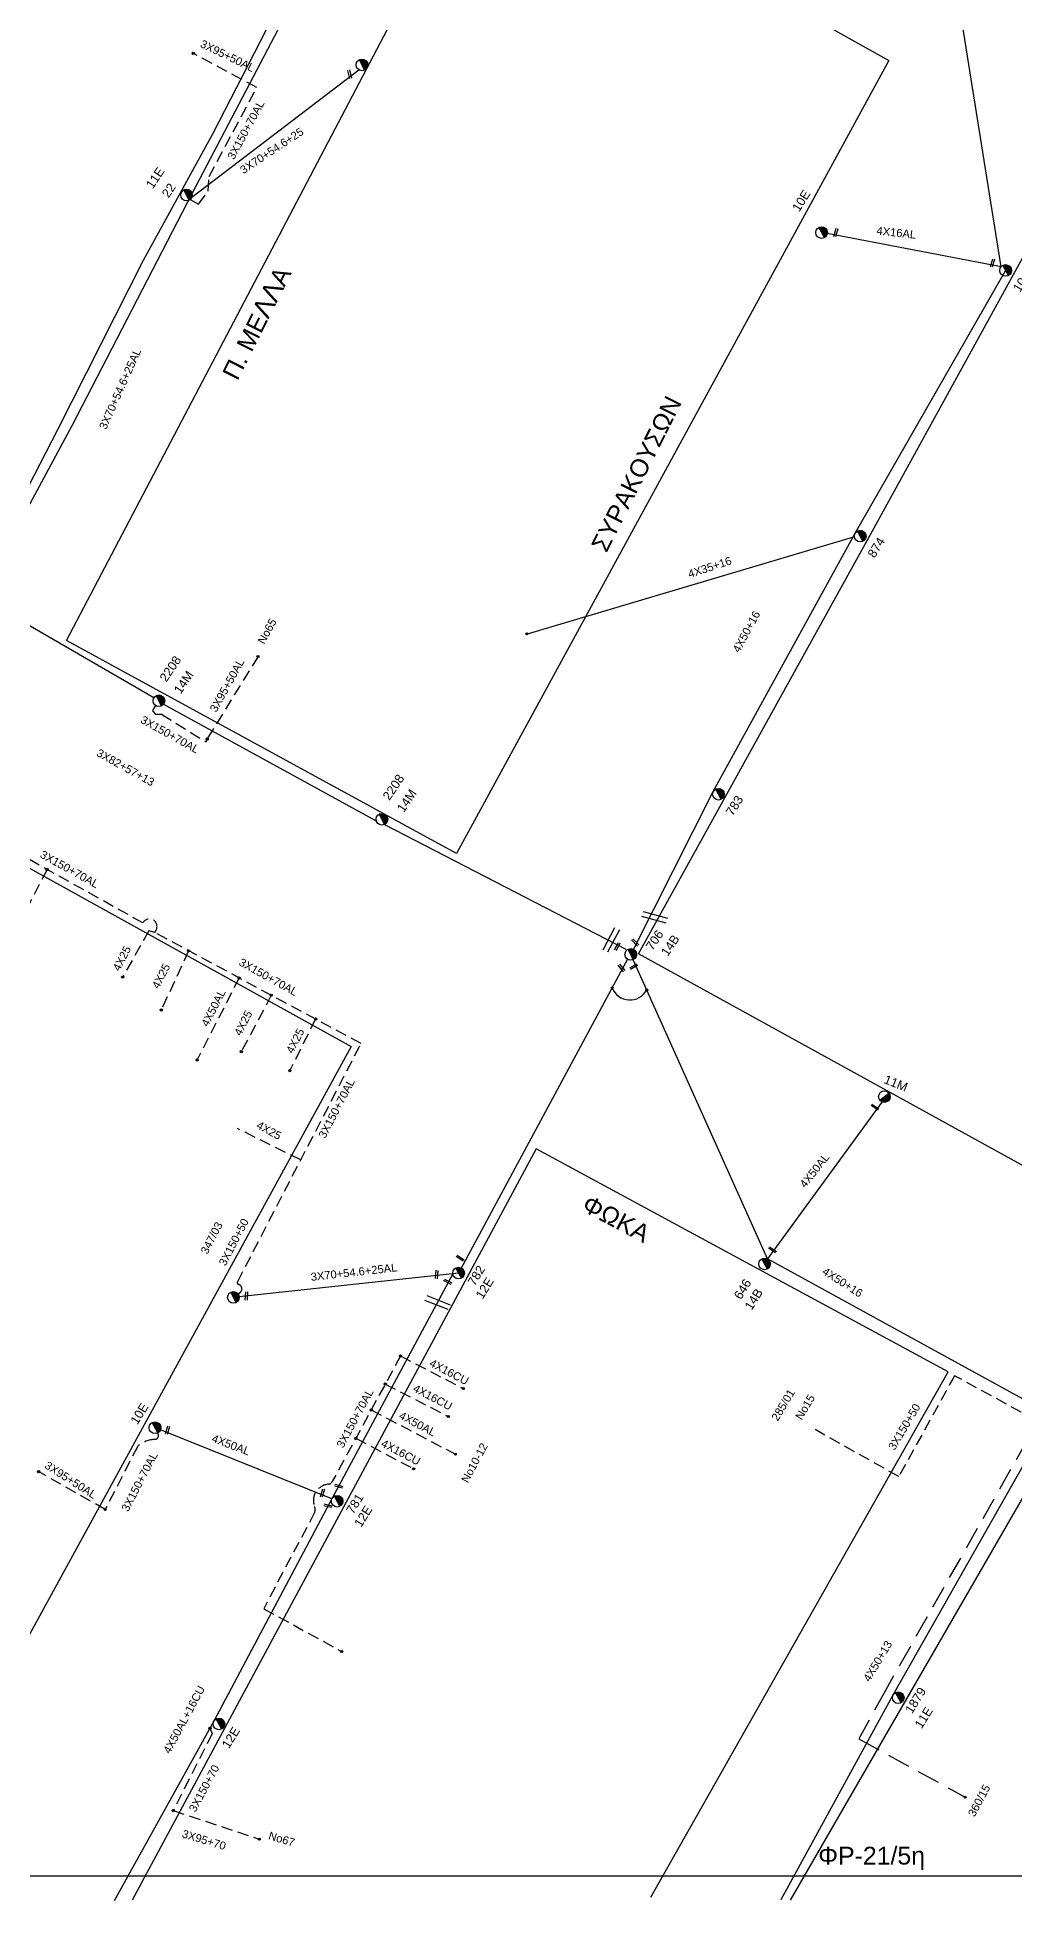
# Model space of a CAD drawing. Header units: millimetres. Extents: x 2101 to 3312, y 775 to 1363.
# Drawn here: x 2285.2 to 2395.2, y 789 to 998.6 of the extents above; entities that cross this region are included whole.
import ezdxf

# ---------------------------------------------------------------- set-up
doc = ezdxf.new("R2010")
doc.units = ezdxf.units.MM
doc.linetypes.add('DASHED', pattern=[19.05, 12.7, -6.35])
for name, color, linetype in [('Άγνωστα', 7, 'Continuous'), ('Γέφυρες Εναέριου Δικτύου', 7, 'Continuous'), ('Γυμνά εναέρια ΧΤ (3Φ)   4x16CU', 7, 'Continuous'), ('Γυμνά εναέρια ΧΤ (3Φ)   4x50AL', 7, 'Continuous'), ('Επιγραφές - Σχήματα', 7, 'Continuous'), ('Καλώδια ΧΤ   3x150+50CU', 7, 'DASHED'), ('Καλώδια ΧΤ   3x150+70 XLPE', 7, 'DASHED'), ('Καλώδια ΧΤ   3x150+70AL', 7, 'DASHED'), ('Καλώδια ΧΤ   3x150AL+50XLPE', 7, 'DASHED'), ('Καλώδια ΧΤ   3x95+50 AL XLPE', 7, 'DASHED'), ('Μηχανική τομή', 7, 'Continuous'), ('Στύλος ΦΜ', 7, 'Continuous'), ('Στύλος ΦΜ @ 1', 7, 'Continuous'), ('Συνδέσεις', 7, 'Continuous'), ('Συνεστραμμένα ΧΤ   3x70+54.6+25 AL', 7, 'SYN_LINE'), ('Τομή', 7, 'Continuous'), ('Υπόβαθρο ΔΕΗ', 7, 'Continuous'), ('Υπόγεια καλώδια Παροχών ΧΤ   4x16AL', 7, 'DASHED'), ('Υπόγεια καλώδια Παροχών ΧΤ   4x25', 7, 'DASHED')]:
    doc.layers.add(name, color=color, linetype=linetype)
doc.styles.add('Annotative', font='arial.ttf')
doc.styles.add('arial', font='arial.ttf')
doc.styles.get("Standard").update_dxf_attribs({"font": 'arial.ttf'})
doc.linetypes.add('SYN_LINE', pattern='A,0.5,-0.0001,["/\\/\\/\\/",Standard,S=0.1,R=0,X=0,Y=-0.05],-0.25', length=0.7501)

# ---------------------------------------------------------------- blocks, each defined once
blk = doc.blocks.new('ΥΠΑΡΧΩΝ ΤΣΙΜΕΝΤΕΝΙΟΣ ΣΤΥΛΟΣ')
at = {"layer": 'Στύλος ΦΜ'}
blk.add_hatch(color=7, dxfattribs=at).paths.add_polyline_path([(-1.29, -2.28, 0.574793), (2.62, 0, 0.268822), (1.3, 2.27)])
at = {"layer": 'Στύλος ΦΜ', "color": 7}
blk.add_line((-1.29, -2.28), (1.3, 2.27), dxfattribs=at)
blk.add_circle((0, 0), 2.62, dxfattribs=at)
at = {"layer": 'Στύλος ΦΜ', "flags": 4}
for tag, p in [('ΑΡΙΘΜΟΣ', (-4.68, 8.05)), ('ΤΥΠΟΣ', (-4.91, 3.03))]:
    blk.add_attdef(tag, p, '', height=4, dxfattribs=at)
blk = doc.blocks.new('ΤΟΜΗ')
at = {"layer": 'Τομή', "ltscale": 40}
for p, q in [((-5.68, 0), (5.68, 0)), ((5.68, -2.33), (-5.68, -2.33))]:
    blk.add_line(p, q, dxfattribs=at)
blk = doc.blocks.new('ΜΗΧΑΝΙΚΗ ΤΟΜΗ')
at = {"layer": 'Μηχανική τομή', "ltscale": 40}
for p, q in [((-1.89, 0.78), (1.89, 0.78)), ((1.89, 0), (-1.89, 0))]:
    blk.add_line(p, q, dxfattribs=at)
blk = doc.blocks.new('_ΣΥΝΔΕΣΗ')
at = {"layer": 'Συνδέσεις', "linetype": 'SYN_LINE', "ltscale": 40}
blk.add_hatch(color=256, dxfattribs=at).paths.add_polyline_path([(0.5, -0.01, 1), (-0.5, -0.01, 1)])
at = {"layer": 'Συνδέσεις'}
blk.add_circle((0, -0.01), 0.5, dxfattribs=at)

msp = doc.modelspace()

# ---------------------------------------------------------------- linework, layer by layer
at = {"layer": 'Άγνωστα', "color": 27}
for points in [[(2393.64, 972.78), (2388.22, 1006.6)], [(2352.3, 896.02), (2361.25, 913.76), (2377.21, 942.81), (2394.47, 972.94)]]:
    msp.add_lwpolyline(points, dxfattribs=at)
at = {"layer": 'Άγνωστα', "color": 6, "linetype": 'SYN_LINE', "ltscale": 10}
msp.add_lwpolyline([(2302.62, 980.6), (2321.39, 994.94)], dxfattribs=at)
at = {"layer": 'Άγνωστα', "color": 27, "linetype": 'SYN_LINE', "ltscale": 10}
msp.add_lwpolyline([(2377.13, 942.43), (2340.34, 931.45)], dxfattribs=at)
at = {"layer": 'Άγνωστα', "color": 5}
msp.add_lwpolyline([(2399.6, 843.52), (2367.35, 861.22), (2352.15, 895.09)], dxfattribs=at)
at = {"layer": 'Άγνωστα', "color": 1}
msp.add_lwpolyline([(2331.96, 859.54), (2318.39, 834.3), (2305.08, 809.21), (2293.88, 789.03)], dxfattribs=at)
at = {"layer": 'Άγνωστα', "color": 85}
msp.add_lwpolyline([(2368.88, 789.15), (2381.48, 812.18), (2399.06, 843.19)], dxfattribs=at)
at = {"layer": 'Άγνωστα', "color": 1, "linetype": 'DASHED', "ltscale": 0.1}
for points in [[(2310.69, 821.87), (2319.47, 817.06)], [(2300.52, 799.17), (2310.19, 795.95)]]:
    msp.add_lwpolyline(points, dxfattribs=at)
at = {"layer": 'Γέφυρες Εναέριου Δικτύου'}
msp.add_arc((2351.88, 892.49), 2.16, 201.6665, 331.5324, dxfattribs=at)
at = {"layer": 'Γυμνά εναέρια ΧΤ (3Φ)   4x16CU', "color": 1, "linetype": 'DASHED', "ltscale": 0.1}
for points in [[(2326.08, 850.3), (2333.14, 846.64)], [(2324.36, 847.14), (2331.45, 843.49)], [(2321.06, 841.04), (2327.55, 837.6)]]:
    msp.add_lwpolyline(points, dxfattribs=at)
at = {"layer": 'Γυμνά εναέρια ΧΤ (3Φ)   4x50AL', "color": 5, "linetype": 'DASHED', "ltscale": 0.1}
msp.add_lwpolyline([(2307.93, 892.81), (2303.21, 883.59)], dxfattribs=at)
at = {"layer": 'Γυμνά εναέρια ΧΤ (3Φ)   4x50AL', "color": 5, "ltscale": 40}
msp.add_lwpolyline([(2367.38, 861.2), (2380.25, 878.85)], dxfattribs=at)
at = {"layer": 'Γυμνά εναέρια ΧΤ (3Φ)   4x50AL', "color": 1, "linetype": 'DASHED', "ltscale": 0.1}
msp.add_lwpolyline([(2322.79, 844.23), (2332.26, 839.25)], dxfattribs=at)
at = {"layer": 'Γυμνά εναέρια ΧΤ (3Φ)   4x50AL', "color": 1, "ltscale": 40}
msp.add_lwpolyline([(2318.35, 834.22), (2299.08, 841.98)], dxfattribs=at)
at = {"layer": 'Επιγραφές - Σχήματα'}
msp.add_lwpolyline([(2111.59, 791.84), (3200.39, 791.84), (3200.39, 1344.14), (2111.59, 1344.14)], close=True, dxfattribs=at)
at = {"layer": 'Καλώδια ΧΤ   3x150+50CU', "color": 5, "linetype": 'DASHED', "ltscale": 0.1}
for points in [[(2399.07, 843.21), (2398.67, 843.55), (2397.56, 843.05), (2388.4, 848.07), (2382.12, 836.73)], [(2382.12, 836.73), (2372.35, 842.21)]]:
    msp.add_lwpolyline(points, dxfattribs=at)
at = {"layer": 'Καλώδια ΧΤ   3x150+70 XLPE', "color": 1, "ltscale": 0.1}
msp.add_lwpolyline([(2304.65, 808.43), (2304.89, 807.82), (2300.52, 799.17)], dxfattribs=at)
at = {"layer": 'Καλώδια ΧΤ   3x150+70AL', "color": 6, "ltscale": 0.1}
msp.add_lwpolyline([(2302.41, 980.33), (2303.35, 979.84), (2304.46, 981.29), (2304.55, 982.94), (2309.92, 992.93)], dxfattribs=at)
at = {"layer": 'Καλώδια ΧΤ   3x150+70AL', "color": 133, "linetype": 'Continuous', "ltscale": 0.1}
for points in [[(2279.21, 935.39), (2288.44, 930.06), (2298.35, 924.34)], [(2299.44, 923.61), (2323.35, 910.49)], [(2324.28, 910.07), (2351.43, 896.04)]]:
    msp.add_lwpolyline(points, dxfattribs=at)
at = {"layer": 'Καλώδια ΧΤ   3x150+70AL', "color": 5, "ltscale": 0.1}
for points in [[(2298.44, 897.9), (2298.59, 898.18, 0.997124), (2297.1, 899), (2279.89, 908.6)], [(2307.82, 857.27), (2308.03, 857.43, 0.631009), (2307.86, 858.34, -0.579487), (2307.77, 858.67), (2321.65, 885.44), (2298.44, 897.9)]]:
    msp.add_lwpolyline(points, format="xyb", dxfattribs=at)
at = {"layer": 'Καλώδια ΧΤ   3x150+70AL', "color": 1, "ltscale": 0.1}
for points in [[(2326.08, 850.3), (2318.41, 836.17, -0.251164), (2317.97, 835.87, 0.503314), (2316.42, 833.35, -0.194375), (2316.42, 832.7), (2310.69, 821.87)], [(2298.78, 841.65), (2298.84, 841.36, -0.460061), (2298.5, 840.92, 0.170878), (2296.52, 840.14), (2292.86, 833.03)]]:
    msp.add_lwpolyline(points, format="xyb", dxfattribs=at)
at = {"layer": 'Καλώδια ΧΤ   3x150AL+50XLPE', "linetype": 'DASHED', "ltscale": 0.2}
msp.add_lwpolyline([(2544.33, 873.58), (2551.96, 870.09), (2542.02, 851.65), (2519.15, 839.03), (2518.83, 839.24), (2497.49, 826.83), (2498.79, 823.77), (2484.11, 816.3), (2458.89, 829.93), (2459.37, 832.71), (2453.23, 836.24), (2453.23, 838.26), (2432.12, 849.35, -0.518332), (2428.04, 852.55), (2412.21, 860.67), (2402.19, 843.56, -0.370302), (2396.57, 840.83), (2380.62, 812.68), (2377.63, 807.22), (2389.59, 800.68)], format="xyb", dxfattribs=at)
at = {"layer": 'Καλώδια ΧΤ   3x95+50 AL XLPE', "color": 6, "ltscale": 0.1}
msp.add_lwpolyline([(2309.92, 992.93), (2302.74, 996.79)], dxfattribs=at)
at = {"layer": 'Καλώδια ΧΤ   3x95+50 AL XLPE', "color": 133, "ltscale": 0.1}
for points in [[(2304.4, 919.78), (2310.04, 928.83)], [(2298.53, 923.43), (2298.18, 922.87), (2298.49, 922.45), (2299.19, 922.45), (2304.21, 919.36), (2304.3, 919.55)]]:
    msp.add_lwpolyline(points, dxfattribs=at)
at = {"layer": 'Καλώδια ΧΤ   3x95+50 AL XLPE', "color": 1, "ltscale": 0.1}
msp.add_lwpolyline([(2292.86, 833.03), (2285.38, 837.29)], dxfattribs=at)
at = {"layer": 'Συνεστραμμένα ΧΤ   3x70+54.6+25 AL', "color": 6, "ltscale": 10}
msp.add_lwpolyline([(2331.91, 1037.87), (2317.58, 1009.56), (2302.63, 981.06), (2289.1, 954.91), (2281.49, 940.75), (2279.24, 935.94)], dxfattribs=at)
at = {"layer": 'Συνεστραμμένα ΧΤ   3x70+54.6+25 AL', "color": 5, "ltscale": 10}
msp.add_lwpolyline([(2351.61, 894.91), (2332.61, 859.61), (2307.94, 856.95)], dxfattribs=at)
at = {"layer": 'Υπόβαθρο ΔΕΗ'}
for points in [[(2232.16, 962.17), (2259.05, 947.14), (2273.29, 939.1), (2278.33, 936.65), (2287.55, 954.5), (2297.19, 973.53), (2305.01, 987.79), (2313, 1003.35), (2321.94, 1020.46), (2325.3, 1027.32), (2280.44, 1052.55), (2244.33, 984.88), (2232.16, 962.17)], [(2335.99, 1021.17), (2381.01, 995.97), (2332.37, 906.81), (2288.52, 930.77), (2335.99, 1021.17)], [(2402.03, 984.66), (2448.91, 959.82), (2400.26, 869.39), (2352.85, 895.51), (2378.76, 942.34), (2402.03, 984.66)], [(2275.64, 909.95), (2320.52, 885.08), (2272.16, 796.77), (2245.88, 811.32), (2230.75, 820.26), (2228.08, 821.83), (2264.15, 888.75), (2275.64, 909.95)], [(2354.24, 789.42), (2387.69, 848.51), (2341.35, 873.57), (2295.89, 789.08)], [(2441.32, 819.39), (2400.19, 841.52), (2369.91, 789.09)]]:
    msp.add_lwpolyline(points, dxfattribs=at)
at = {"layer": 'Υπόγεια καλώδια Παροχών ΧΤ   4x16AL', "color": 27, "linetype": 'Continuous', "ltscale": 0.1}
msp.add_lwpolyline([(2393.64, 972.78), (2374.08, 976.51)], dxfattribs=at)
at = {"layer": 'Υπόγεια καλώδια Παροχών ΧΤ   4x25', "color": 5, "ltscale": 0.1}
for points in [[(2286.32, 905.01), (2283.35, 899.23)], [(2298.44, 897.9), (2297.77, 898.1), (2294.83, 892.9)], [(2302.24, 895.86), (2299.18, 889.21)], [(2311.55, 890.87), (2308.17, 884.52)], [(2316.53, 888.19), (2313.63, 882.38)], [(2314.85, 872.34), (2307.73, 875.87)]]:
    msp.add_lwpolyline(points, dxfattribs=at)

# ---------------------------------------------------------------- block references
at = {"layer": 'Μηχανική τομή'}
for p, xscale, yscale, zscale, rotation in [((2320.26, 994.41), 0.2499999999999998, 0.2499999999999998, 0.2499999999999998, 283.3877441550409), ((2375.13, 976.61), 0.2499999999999997, 0.2499999999999997, 0.2499999999999997, 75.42987842662144), ((2392.76, 973.18), 0.2499999999999997, 0.2499999999999997, 0.2499999999999997, 75.42987842662144), ((2352.4, 896.73), 0.2499999999999999, 0.2499999999999999, 0.2499999999999999, 313.2396785232062), ((2350.37, 896.38), 0.2499999999999999, 0.2499999999999999, 0.2499999999999999, 241.7948024860621), ((2350.86, 893.87), 0.2499999999999999, 0.2499999999999999, 0.2499999999999999, 309.0086144758082), ((2352.36, 894), 0.2499999999999999, 0.2499999999999999, 0.2499999999999999, 30.89740124303206), ((2379.39, 878.2), 0.2499999999999999, 0.2499999999999999, 0.2499999999999999, 326.3589564484179), ((2332.75, 861.2), 0.2499999999999999, 0.2499999999999999, 0.2499999999999999, 326.3589564484179), ((2367.85, 862.15), 0.2499999999999999, 0.2499999999999999, 0.2499999999999999, 326.3589564484179), ((2330.05, 859.46), 0.2499999999999999, 0.2499999999999999, 0.2499999999999999, 266.9805523841895), ((2308.65, 857.05), 0.2499999999999999, 0.2499999999999999, 0.2499999999999999, 266.9805523841895), ((2331.35, 858.56), 0.2499999999999999, 0.2499999999999999, 0.2499999999999999, 333.2549335602801), ((2299.79, 841.97), 0.2499999999999999, 0.2499999999999999, 0.2499999999999999, 253.2072447010009), ((2317.22, 834.91), 0.2499999999999999, 0.2499999999999999, 0.2499999999999999, 254.4479837302607), ((2319.1, 835.55), 0.2499999999999999, 0.2499999999999999, 0.2499999999999999, 345.4575138086352), ((2317.94, 833.55), 0.2499999999999999, 0.2499999999999999, 0.2499999999999999, 168.0172289516053)]:
    msp.add_blockref('ΜΗΧΑΝΙΚΗ ΤΟΜΗ', p, dxfattribs=dict(at, xscale=xscale, yscale=yscale, zscale=zscale, rotation=rotation))
at = {"layer": 'Στύλος ΦΜ @ 1', "ltscale": 40}
for p, xscale, yscale, zscale, rotation in [((2321.75, 995.49), 0.2499999999999999, 0.2499999999999999, 0.2499999999999999, 56.11631112796076), ((2307.29, 856.88), 0.25, 0.25, 0.25, 58.1915162669984)]:
    msp.add_blockref('ΥΠΑΡΧΩΝ ΤΣΙΜΕΝΤΕΝΙΟΣ ΣΤΥΛΟΣ', p, dxfattribs=dict(at, xscale=xscale, yscale=yscale, zscale=zscale, rotation=rotation))
ref = msp.add_blockref('ΥΠΑΡΧΩΝ ΤΣΙΜΕΝΤΕΝΙΟΣ ΣΤΥΛΟΣ', (2302.01, 980.85), dxfattribs=dict(at, xscale=0.2499999999999999, yscale=0.2499999999999999, zscale=0.2499999999999999, rotation=56.11631112796076))
ref.add_attrib('ΤΥΠΟΣ', '11E', (2298.21, 981.47), dxfattribs={"layer": 'Στύλος ΦΜ', "height": 1, "rotation": 56.1163, "flags": 4})
ref.add_attrib('ΑΡΙΘΜΟΣ', '22', (2299.99, 980.46), dxfattribs={"layer": 'Στύλος ΦΜ', "height": 1, "rotation": 56.1163, "flags": 4})
ref = msp.add_blockref('ΥΠΑΡΧΩΝ ΤΣΙΜΕΝΤΕΝΙΟΣ ΣΤΥΛΟΣ', (2373.44, 976.63), dxfattribs=dict(at, xscale=0.25, yscale=0.25, zscale=0.25, rotation=58.1915162669984))
ref.add_attrib('ΤΥΠΟΣ', '10E', (2370.92, 978.88), dxfattribs={"layer": 'Στύλος ΦΜ', "height": 1, "rotation": 58.1915, "flags": 4})
ref = msp.add_blockref('ΥΠΑΡΧΩΝ ΤΣΙΜΕΝΤΕΝΙΟΣ ΣΤΥΛΟΣ', (2394.14, 972.37), dxfattribs=dict(at, xscale=0.25, yscale=0.25, zscale=0.25, rotation=58.1915162669984))
ref.add_attrib('ΤΥΠΟΣ', '1044', (2395.75, 969.84), dxfattribs={"layer": 'Στύλος ΦΜ', "height": 1, "rotation": 58.1915, "flags": 4})
ref = msp.add_blockref('ΥΠΑΡΧΩΝ ΤΣΙΜΕΝΤΕΝΙΟΣ ΣΤΥΛΟΣ', (2377.78, 942.49), dxfattribs=dict(at, xscale=0.25, yscale=0.25, zscale=0.25, rotation=58.1915162669984))
ref.add_attrib('ΤΥΠΟΣ', '874', (2379.39, 939.96), dxfattribs={"layer": 'Στύλος ΦΜ', "height": 1, "rotation": 58.1915, "flags": 4})
ref = msp.add_blockref('ΥΠΑΡΧΩΝ ΤΣΙΜΕΝΤΕΝΙΟΣ ΣΤΥΛΟΣ', (2298.9, 923.97), dxfattribs=dict(at, xscale=0.2499999999999999, yscale=0.2499999999999999, zscale=0.2499999999999999, rotation=56.11631112796076))
ref.add_attrib('ΤΥΠΟΣ', '14M', (2301.35, 924.65), dxfattribs={"layer": 'Στύλος ΦΜ', "height": 1, "rotation": 56.1163, "flags": 4})
ref.add_attrib('ΑΡΙΘΜΟΣ', '2208', (2299.74, 926.01), dxfattribs={"layer": 'Στύλος ΦΜ', "height": 1, "rotation": 56.1163, "flags": 4})
ref = msp.add_blockref('ΥΠΑΡΧΩΝ ΤΣΙΜΕΝΤΕΝΙΟΣ ΣΤΥΛΟΣ', (2323.99, 910.65), dxfattribs=dict(at, xscale=0.2499999999999999, yscale=0.2499999999999999, zscale=0.2499999999999999, rotation=56.11631112796076))
ref.add_attrib('ΤΥΠΟΣ', '14M', (2326.44, 911.33), dxfattribs={"layer": 'Στύλος ΦΜ', "height": 1, "rotation": 56.1163, "flags": 4})
ref.add_attrib('ΑΡΙΘΜΟΣ', '2208', (2324.83, 912.69), dxfattribs={"layer": 'Στύλος ΦΜ', "height": 1, "rotation": 56.1163, "flags": 4})
ref = msp.add_blockref('ΥΠΑΡΧΩΝ ΤΣΙΜΕΝΤΕΝΙΟΣ ΣΤΥΛΟΣ', (2361.84, 913.47), dxfattribs=dict(at, xscale=0.25, yscale=0.25, zscale=0.25, rotation=58.1915162669984))
ref.add_attrib('ΤΥΠΟΣ', '783', (2363.45, 910.94), dxfattribs={"layer": 'Στύλος ΦΜ', "height": 1, "rotation": 58.1915, "flags": 4})
ref = msp.add_blockref('ΥΠΑΡΧΩΝ ΤΣΙΜΕΝΤΕΝΙΟΣ ΣΤΥΛΟΣ', (2351.97, 895.45), dxfattribs=dict(at, xscale=0.2499999999999999, yscale=0.2499999999999999, zscale=0.2499999999999999, rotation=56.11631112796076))
ref.add_attrib('ΤΥΠΟΣ', '14B', (2356.13, 895.16), dxfattribs={"layer": 'Στύλος ΦΜ', "height": 1, "rotation": 56.1163, "flags": 4})
ref.add_attrib('ΑΡΙΘΜΟΣ', '706', (2354.42, 895.82), dxfattribs={"layer": 'Στύλος ΦΜ', "height": 1, "rotation": 56.1163, "flags": 4})
ref = msp.add_blockref('ΥΠΑΡΧΩΝ ΤΣΙΜΕΝΤΕΝΙΟΣ ΣΤΥΛΟΣ', (2380.5, 879.46), dxfattribs=dict(at, xscale=0.25, yscale=0.25, zscale=0.25, rotation=338.0348720893729))
ref.add_attrib('ΑΡΙΘΜΟΣ', '11M', (2380.35, 881.01), dxfattribs={"layer": 'Στύλος ΦΜ', "height": 1, "rotation": 338.0349, "flags": 4})
ref = msp.add_blockref('ΥΠΑΡΧΩΝ ΤΣΙΜΕΝΤΕΝΙΟΣ ΣΤΥΛΟΣ', (2367.03, 860.64), dxfattribs=dict(at, xscale=0.25, yscale=0.25, zscale=0.25, rotation=58.1915162669984))
ref.add_attrib('ΤΥΠΟΣ', '646', (2364.36, 856.56), dxfattribs={"layer": 'Στύλος ΦΜ', "height": 1, "rotation": 58.1915, "flags": 4})
ref.add_attrib('ΑΡΙΘΜΟΣ', '14B', (2365.57, 855.35), dxfattribs={"layer": 'Στύλος ΦΜ', "height": 1, "rotation": 58.1915, "flags": 4})
ref = msp.add_blockref('ΥΠΑΡΧΩΝ ΤΣΙΜΕΝΤΕΝΙΟΣ ΣΤΥΛΟΣ', (2332.61, 859.61), dxfattribs=dict(at, xscale=0.25, yscale=0.25, zscale=0.25, rotation=58.1915162669984))
ref.add_attrib('ΤΥΠΟΣ', '782', (2334.41, 858.09), dxfattribs={"layer": 'Στύλος ΦΜ', "height": 1, "rotation": 58.1915, "flags": 4})
ref.add_attrib('ΑΡΙΘΜΟΣ', '12E', (2335.31, 856.6), dxfattribs={"layer": 'Στύλος ΦΜ', "height": 1, "rotation": 58.1915, "flags": 4})
ref = msp.add_blockref('ΥΠΑΡΧΩΝ ΤΣΙΜΕΝΤΕΝΙΟΣ ΣΤΥΛΟΣ', (2298.47, 842.22), dxfattribs=dict(at, xscale=0.25, yscale=0.25, zscale=0.25, rotation=58.1915162669984))
ref.add_attrib('ΑΡΙΘΜΟΣ', '10E', (2296.48, 842.49), dxfattribs={"layer": 'Στύλος ΦΜ', "height": 1, "rotation": 58.1915, "flags": 4})
ref = msp.add_blockref('ΥΠΑΡΧΩΝ ΤΣΙΜΕΝΤΕΝΙΟΣ ΣΤΥΛΟΣ', (2318.95, 833.96), dxfattribs=dict(at, xscale=0.25, yscale=0.25, zscale=0.25, rotation=58.1915162669984))
ref.add_attrib('ΤΥΠΟΣ', '781', (2320.75, 832.43), dxfattribs={"layer": 'Στύλος ΦΜ', "height": 1, "rotation": 58.1915, "flags": 4})
ref.add_attrib('ΑΡΙΘΜΟΣ', '12E', (2321.65, 830.94), dxfattribs={"layer": 'Στύλος ΦΜ', "height": 1, "rotation": 58.1915, "flags": 4})
ref = msp.add_blockref('ΥΠΑΡΧΩΝ ΤΣΙΜΕΝΤΕΝΙΟΣ ΣΤΥΛΟΣ', (2382.06, 811.86), dxfattribs=dict(at, xscale=0.25, yscale=0.25, zscale=0.25, rotation=58.1915162669984))
ref.add_attrib('ΤΥΠΟΣ', '1879', (2383.61, 809.98), dxfattribs={"layer": 'Στύλος ΦΜ', "height": 1, "rotation": 58.1915, "flags": 4})
ref.add_attrib('ΑΡΙΘΜΟΣ', '11E', (2384.69, 808.3), dxfattribs={"layer": 'Στύλος ΦΜ', "height": 1, "rotation": 58.1915, "flags": 4})
ref = msp.add_blockref('ΥΠΑΡΧΩΝ ΤΣΙΜΕΝΤΕΝΙΟΣ ΣΤΥΛΟΣ', (2305.66, 808.91), dxfattribs=dict(at, xscale=0.25, yscale=0.25, zscale=0.25, rotation=58.1915162669984))
ref.add_attrib('ΑΡΙΘΜΟΣ', '12E', (2306.77, 806.06), dxfattribs={"layer": 'Στύλος ΦΜ', "height": 1, "rotation": 58.1915, "flags": 4})
at = {"layer": 'Συνδέσεις', "xscale": 0.25, "yscale": 0.25, "zscale": 0.25}
for p in [(2302.77, 996.78), (2340.29, 931.51), (2310.04, 928.96), (2304.35, 919.67), (2286.32, 905.01), (2302.24, 895.86), (2294.83, 892.9), (2307.93, 892.81), (2311.55, 890.87), (2349.88, 891.7), (2353.78, 891.46), (2299.18, 889.21), (2316.53, 888.19), (2308.17, 884.52), (2303.21, 883.59), (2313.63, 882.38), (2326.08, 850.3), (2324.36, 847.14), (2333.14, 846.64), (2322.79, 844.23), (2331.45, 843.49), (2321.06, 841.04), (2332.26, 839.25), (2285.38, 837.29), (2327.55, 837.6), (2292.86, 833.03), (2319.47, 817.06), (2304.65, 808.43), (2389.59, 800.68), (2300.52, 799.17), (2310.19, 795.95)]:
    msp.add_blockref('_ΣΥΝΔΕΣΗ', p, dxfattribs=at)
at = {"layer": 'Τομή'}
for p, xscale, yscale, zscale, rotation in [((2354.73, 899.89), 0.2499999999999997, 0.2499999999999997, 0.2499999999999997, 344.5990292969503), ((2349.52, 897.22), 0.2499999999999997, 0.2499999999999997, 0.2499999999999997, 62.16274294778786), ((2330.13, 856.02), 0.2499999999999998, 0.2499999999999998, 0.2499999999999998, 158.5438986193378)]:
    msp.add_blockref('ΤΟΜΗ', p, dxfattribs=dict(at, xscale=xscale, yscale=yscale, zscale=zscale, rotation=rotation))

# ---------------------------------------------------------------- texts
at = {"layer": 'Άγνωστα', "ltscale": 40, "char_height": 0.9, "width": 69.1904, "attachment_point": 1, "style": 'arial'}
for s, insert, rotation in [('3X70+54.6+25', (2307.92, 983.93), 33.64), ('4X35+16', (2358.31, 938.63), 18.1753), ('No65', (2309.96, 930.69), 61.5987), ('4X50+16', (2363.38, 929.73), 61.5987), ('3X82+57+13', (2292.23, 918.62), 330.886), ('3X150+50', (2305.59, 860.75), 62.4793), ('347/03', (2303.55, 862.07), 62.4793), ('4X50+16', (2373.91, 860.33), 327.3924), ('285/01', (2367.74, 843.36), 59.2952), ('No15', (2370.43, 843.48), 59.2952), ('3X150+50', (2380.88, 840.08), 59.2952), ('No10-12', (2332.85, 836.37), 61.6779), ('4X50+13', (2378.06, 814.03), 59.1821), ('4X50AL+16CU', (2299.34, 805.91), 61.6779), ('360/15', (2389.85, 798.81), 61.8837), ('3X95+70', (2301.69, 797.04), 343.1646), ('No67', (2311.41, 796.83), 343.1646)]:
    msp.add_mtext(s, dxfattribs=dict(at, insert=insert, rotation=rotation))
at = {"layer": 'Γυμνά εναέρια ΧΤ (3Φ)   4x16CU', "ltscale": 40, "char_height": 0.9, "width": 69.1904, "attachment_point": 1, "rotation": 332.197, "style": 'Annotative'}
for insert in [(2329.66, 850), (2327.81, 847.16), (2324.22, 840.97)]:
    msp.add_mtext('4X16CU', dxfattribs=dict(at, insert=insert))
at = {"layer": 'Γυμνά εναέρια ΧΤ (3Φ)   4x50AL', "ltscale": 40, "char_height": 0.9, "width": 69.1904, "attachment_point": 1, "style": 'arial'}
for insert, rotation in [((2303.61, 887.66), 62.7969), ((2370.89, 869.68), 51.417), ((2326.23, 844.1), 332.197), ((2305.08, 841.51), 339.2812)]:
    msp.add_mtext('4X50AL', dxfattribs=dict(at, insert=insert, rotation=rotation))
at = {"layer": 'Επιγραφές - Σχήματα', "ltscale": 40, "char_height": 2, "width": 28.8889, "attachment_point": 1, "style": 'arial'}
for s, insert, rotation in [('Π. ME{\\H1.0833x;ΛΛ}A', (2305.8, 960.85), 63.3875), ('ΣYPAKOYΣΩN', (2347.45, 941.43), 63.3875), ('ΦΩΚΑ ', (2347.25, 868.49), 332.0704)]:
    msp.add_mtext(s, dxfattribs=dict(at, insert=insert, rotation=rotation))
at = {"layer": 'Επιγραφές - Σχήματα', "ltscale": 40, "insert": (2373.06, 795.1), "char_height": 2, "width": 13.6107, "attachment_point": 1, "style": 'arial'}
msp.add_mtext('ΦΡ-21/5η', dxfattribs=at)
at = {"layer": 'Καλώδια ΧΤ   3x150+70 XLPE', "ltscale": 40, "insert": (2302.22, 799.35), "char_height": 0.9, "width": 69.1904, "attachment_point": 1, "rotation": 61.6779, "style": 'arial'}
msp.add_mtext('3X150+70', dxfattribs=at)
at = {"layer": 'Καλώδια ΧΤ   3x150+70AL', "ltscale": 40, "char_height": 0.9, "width": 69.1904, "attachment_point": 1, "style": 'arial'}
for insert, rotation in [((2306.55, 985.18), 61.5543), ((2297.18, 922.35), 330.886), ((2285.89, 907.2), 330.886), ((2308.25, 895.08), 330.886), ((2316.8, 875.1), 62.4793), ((2318.83, 840.29), 61.6779), ((2294.64, 833.12), 62.4793)]:
    msp.add_mtext('3X150+70AL', dxfattribs=dict(at, insert=insert, rotation=rotation))
at = {"layer": 'Καλώδια ΧΤ   3x95+50 AL XLPE', "ltscale": 40, "char_height": 0.9, "width": 69.1904, "attachment_point": 1, "style": 'arial'}
for insert, rotation in [((2303.85, 998.35), 334.1894), ((2304.57, 923.05), 60.9435), ((2286.45, 838.51), 327.4222)]:
    msp.add_mtext('3X95+50AL', dxfattribs=dict(at, insert=insert, rotation=rotation))
at = {"layer": 'Συνεστραμμένα ΧΤ   3x70+54.6+25 AL', "ltscale": 40, "char_height": 0.9, "width": 69.1904, "attachment_point": 1, "style": 'arial'}
for insert, rotation in [((2292.14, 954.76), 66.0261), ((2315.93, 859.62), 6.3952)]:
    msp.add_mtext('3X70+54.6+25AL', dxfattribs=dict(at, insert=insert, rotation=rotation))
at = {"layer": 'Υπόγεια καλώδια Παροχών ΧΤ   4x16AL', "ltscale": 40, "insert": (2379.67, 977.31), "char_height": 0.9, "width": 69.1904, "attachment_point": 1, "rotation": 353.828, "style": 'arial'}
msp.add_mtext('4X16AL', dxfattribs=at)
at = {"layer": 'Υπόγεια καλώδια Παροχών ΧΤ   4x25', "ltscale": 40, "char_height": 0.9, "width": 69.1904, "attachment_point": 1, "style": 'arial'}
for insert, rotation in [((2293.67, 893.9), 62.7969), ((2298.07, 891.91), 62.7969), ((2307.31, 886.63), 62.7969), ((2313.16, 884.63), 62.7969), ((2310.22, 876.76), 331.2468)]:
    msp.add_mtext('4X25', dxfattribs=dict(at, insert=insert, rotation=rotation))

doc.saveas('drawing.dxf')
